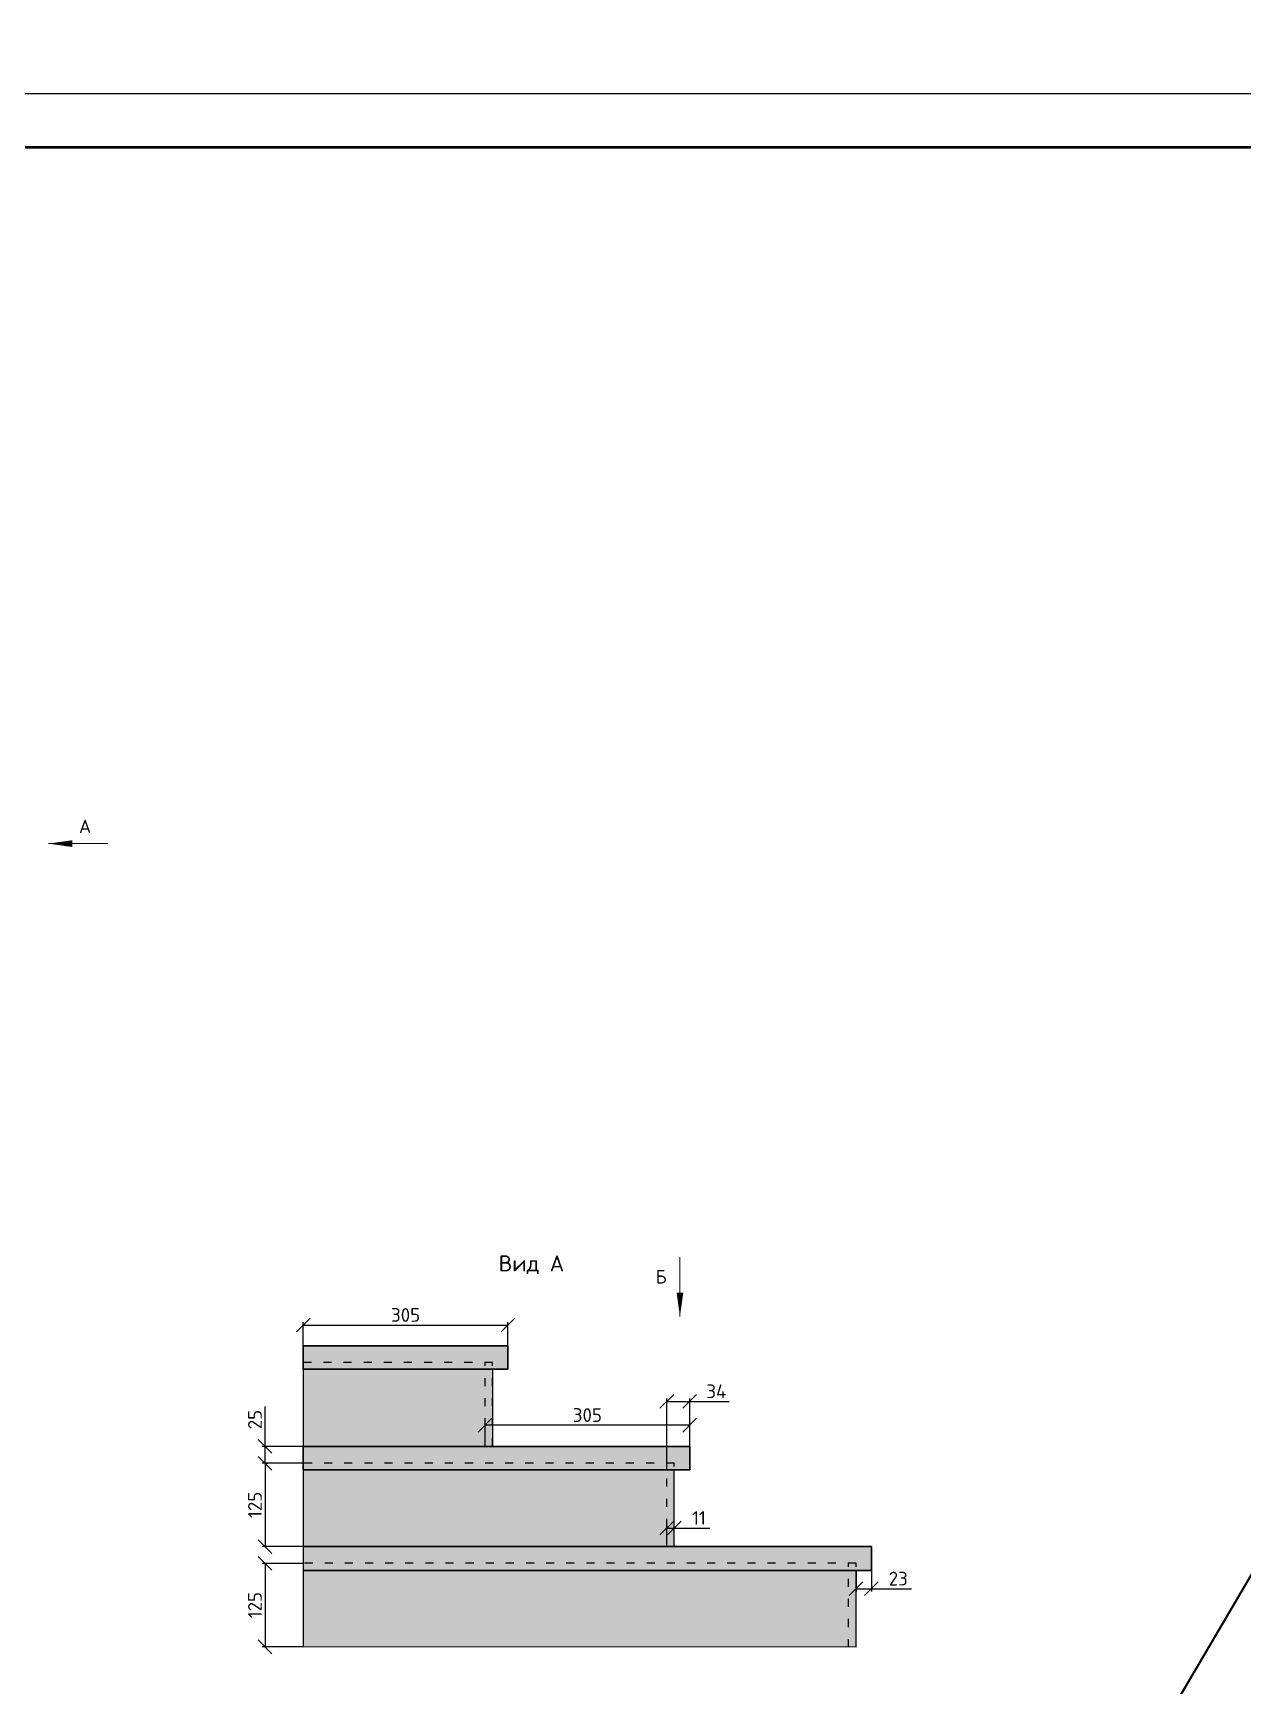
# Model space of a CAD drawing. Header units: millimetres. Extents: x 63961 to 279437, y 165795 to 374915.
# Drawn here: x 120847 to 122651, y 173513 to 175978 of the extents above; entities that cross this region are included whole.
import ezdxf

# ---------------------------------------------------------------- set-up
doc = ezdxf.new("R2010")
doc.units = ezdxf.units.MM
doc.linetypes.add('ACAD_ISO03W100', pattern=[30, 12, -18])
for name, color, linetype in [('Доска МПК 11х145х3000', 32, 'Continuous'), ('Доска невидимый', 32, 'ACAD_ISO03W100'), ('Заливка доски', 32, 'Continuous'), ('Заливка ступени', 52, 'Continuous'), ('Рамка', 7, 'Continuous')]:
    doc.layers.add(name, color=color, linetype=linetype)
for name, color, linetype, lineweight in [('Размеры', 150, 'Continuous', 0), ('Стойки 40x40', 7, 'Continuous', 35), ('Ступень СМ305', 52, 'Continuous', 30)]:
    doc.layers.add(name, color=color, linetype=linetype, lineweight=lineweight)
doc.styles.get("Standard").update_dxf_attribs({"font": 'isocpeur.ttf'})
doc.dimstyles.new('Копия Аннотативный', dxfattribs={"dimscale": 0, "dimtxt": 20.5, "dimasz": 20.5, "dimexe": 4.25, "dimexo": 0.625, "dimgap": 4.625, "dimtad": 1, "dimtxsty": 'Standard', "dimblk": 'OBLIQUE', "dimcen": 20.5, "dimclrd": 256, "dimclrt": 256, "dimadec": 0, "dimazin": 0, "dimtfac": 1, "dimtmove": 0, "dimatfit": 3, "dimfxl": 1, "dimtfillclr": 4, "dimarcsym": 0})

# ---------------------------------------------------------------- blocks, each defined once
blk = doc.blocks.new('_Oblique')
at = {"color": 0, "linetype": 'ByBlock', "lineweight": -2}
blk.add_line((-0.5, -0.5), (0.5, 0.5), dxfattribs=at)
blk = doc.blocks.new('*D311')
at = {"layer": 'Defpoints', "color": 0, "transparency": 16777216}
for p in [(121826.1, 173937.5), (121792.1, 173835.4), (121826.1, 173835.4)]:
    blk.add_point(p, dxfattribs=at)
at = {"layer": 'Размеры', "color": 0, "lineweight": -2, "transparency": 16777216}
for p, q in [((121792.1, 173836.1), (121792.1, 173941.8)), ((121826.1, 173836.1), (121826.1, 173941.8))]:
    blk.add_line(p, q, dxfattribs=at)
at = {"layer": 'Размеры', "lineweight": -2, "transparency": 16777216}
for p, q in [((121792.1, 173937.5), (121826.1, 173937.5)), ((121826.1, 173937.5), (121885.1, 173937.5))]:
    blk.add_line(p, q, dxfattribs=at)
at = {"layer": 'Размеры', "lineweight": -2, "transparency": 16777216, "xscale": 20.5, "yscale": 20.5, "zscale": 20.5, "rotation": 180}
blk.add_blockref('_Oblique', (121792.1, 173937.5), dxfattribs=at)
at = {"layer": 'Размеры', "lineweight": -2, "transparency": 16777216, "xscale": 20.5, "yscale": 20.5, "zscale": 20.5}
blk.add_blockref('_Oblique', (121826.1, 173937.5), dxfattribs=at)
at = {"layer": 'Размеры', "transparency": 16777216, "insert": (121865.9, 173952.6), "char_height": 20.5, "attachment_point": 5}
blk.add_mtext('34', dxfattribs=at)
blk = doc.blocks.new('*D312')
at = {"layer": 'Defpoints', "color": 0, "transparency": 16777216}
for p in [(121803.1, 173748.8), (121792.1, 173721.8), (121803.1, 173721.8)]:
    blk.add_point(p, dxfattribs=at)
at = {"layer": 'Размеры', "color": 0, "lineweight": -2, "transparency": 16777216}
for p, q in [((121792.1, 173722.4), (121792.1, 173753.1)), ((121803.1, 173722.4), (121803.1, 173753.1))]:
    blk.add_line(p, q, dxfattribs=at)
at = {"layer": 'Размеры', "lineweight": -2, "transparency": 16777216}
for p, q in [((121792.1, 173748.8), (121803.1, 173748.8)), ((121803.1, 173748.8), (121856.3, 173748.8))]:
    blk.add_line(p, q, dxfattribs=at)
at = {"layer": 'Размеры', "lineweight": -2, "transparency": 16777216, "xscale": 20.5, "yscale": 20.5, "zscale": 20.5, "rotation": 180}
blk.add_blockref('_Oblique', (121792.1, 173748.8), dxfattribs=at)
at = {"layer": 'Размеры', "lineweight": -2, "transparency": 16777216, "xscale": 20.5, "yscale": 20.5, "zscale": 20.5}
blk.add_blockref('_Oblique', (121803.1, 173748.8), dxfattribs=at)
at = {"layer": 'Размеры', "transparency": 16777216, "insert": (121840, 173763.7), "char_height": 20.5, "attachment_point": 5}
blk.add_mtext('11', dxfattribs=at)
blk = doc.blocks.new('*D313')
at = {"layer": 'Defpoints', "color": 0, "transparency": 16777216}
for p in [(121250.1, 173845.4), (121193.1, 173721.1), (121250.1, 173721.1)]:
    blk.add_point(p, dxfattribs=at)
at = {"layer": 'Размеры', "color": 0, "lineweight": -2, "transparency": 16777216}
for p, q in [((121249.5, 173845.4), (121188.8, 173845.4)), ((121249.5, 173721.1), (121188.8, 173721.1))]:
    blk.add_line(p, q, dxfattribs=at)
at = {"layer": 'Размеры', "lineweight": -2, "transparency": 16777216}
blk.add_line((121193.1, 173845.4), (121193.1, 173721.1), dxfattribs=at)
at = {"layer": 'Размеры', "lineweight": -2, "transparency": 16777216, "xscale": 20.5, "yscale": 20.5, "zscale": 20.5}
for p, rotation in [((121193.1, 173845.4), 90), ((121193.1, 173721.1), 270)]:
    blk.add_blockref('_Oblique', p, dxfattribs=dict(at, rotation=rotation))
at = {"layer": 'Размеры', "transparency": 16777216, "insert": (121178, 173783.3), "char_height": 20.5, "attachment_point": 5, "rotation": 90}
blk.add_mtext('125', dxfattribs=at)
blk = doc.blocks.new('*D314')
at = {"layer": 'Defpoints', "color": 0, "transparency": 16777216}
for p in [(121250.1, 173696.1), (121193.1, 173571.6), (121250.1, 173571.6)]:
    blk.add_point(p, dxfattribs=at)
at = {"layer": 'Размеры', "color": 0, "lineweight": -2, "transparency": 16777216}
for p, q in [((121249.5, 173696.1), (121188.8, 173696.1)), ((121249.5, 173571.6), (121188.8, 173571.6))]:
    blk.add_line(p, q, dxfattribs=at)
at = {"layer": 'Размеры', "lineweight": -2, "transparency": 16777216}
blk.add_line((121193.1, 173696.1), (121193.1, 173571.6), dxfattribs=at)
at = {"layer": 'Размеры', "lineweight": -2, "transparency": 16777216, "xscale": 20.5, "yscale": 20.5, "zscale": 20.5}
for p, rotation in [((121193.1, 173696.1), 90), ((121193.1, 173571.6), 270)]:
    blk.add_blockref('_Oblique', p, dxfattribs=dict(at, rotation=rotation))
at = {"layer": 'Размеры', "transparency": 16777216, "insert": (121178, 173633.8), "char_height": 20.5, "attachment_point": 5, "rotation": 90}
blk.add_mtext('125', dxfattribs=at)
blk = doc.blocks.new('*D315')
at = {"layer": 'Defpoints', "color": 0, "transparency": 16777216}
for p in [(121521.1, 173902.1), (121521.1, 173870.4), (121826.1, 173870.4)]:
    blk.add_point(p, dxfattribs=at)
at = {"layer": 'Размеры', "color": 0, "lineweight": -2, "transparency": 16777216}
for p, q in [((121521.1, 173871.1), (121521.1, 173906.4)), ((121826.1, 173871.1), (121826.1, 173906.4))]:
    blk.add_line(p, q, dxfattribs=at)
at = {"layer": 'Размеры', "lineweight": -2, "transparency": 16777216}
blk.add_line((121826.1, 173902.1), (121521.1, 173902.1), dxfattribs=at)
at = {"layer": 'Размеры', "lineweight": -2, "transparency": 16777216, "xscale": 20.5, "yscale": 20.5, "zscale": 20.5, "rotation": 180}
blk.add_blockref('_Oblique', (121521.1, 173902.1), dxfattribs=at)
at = {"layer": 'Размеры', "lineweight": -2, "transparency": 16777216, "xscale": 20.5, "yscale": 20.5, "zscale": 20.5}
blk.add_blockref('_Oblique', (121826.1, 173902.1), dxfattribs=at)
at = {"layer": 'Размеры', "transparency": 16777216, "insert": (121673.6, 173917.2), "char_height": 20.5, "attachment_point": 5}
blk.add_mtext('305', dxfattribs=at)
blk = doc.blocks.new('*D316')
at = {"layer": 'Defpoints', "color": 0, "transparency": 16777216}
for p in [(122074.1, 173685.4), (122097.1, 173685.4), (122097.1, 173658.2)]:
    blk.add_point(p, dxfattribs=at)
at = {"layer": 'Размеры', "color": 0, "lineweight": -2, "transparency": 16777216}
for p, q in [((122074.1, 173684.8), (122074.1, 173653.9)), ((122097.1, 173684.8), (122097.1, 173653.9))]:
    blk.add_line(p, q, dxfattribs=at)
at = {"layer": 'Размеры', "lineweight": -2, "transparency": 16777216}
for p, q in [((122074.1, 173658.2), (122097.1, 173658.2)), ((122097.1, 173658.2), (122156.6, 173658.2))]:
    blk.add_line(p, q, dxfattribs=at)
at = {"layer": 'Размеры', "lineweight": -2, "transparency": 16777216, "xscale": 20.5, "yscale": 20.5, "zscale": 20.5, "rotation": 180}
blk.add_blockref('_Oblique', (122074.1, 173658.2), dxfattribs=at)
at = {"layer": 'Размеры', "lineweight": -2, "transparency": 16777216, "xscale": 20.5, "yscale": 20.5, "zscale": 20.5}
blk.add_blockref('_Oblique', (122097.1, 173658.2), dxfattribs=at)
at = {"layer": 'Размеры', "transparency": 16777216, "insert": (122137.1, 173673.3), "char_height": 20.5, "attachment_point": 5}
blk.add_mtext('23', dxfattribs=at)
blk = doc.blocks.new('*D317')
at = {"layer": 'Defpoints', "color": 0, "transparency": 16777216}
for p in [(121193.1, 173870.4), (121250.1, 173870.4), (121193.1, 173845.4)]:
    blk.add_point(p, dxfattribs=at)
at = {"layer": 'Размеры', "lineweight": -2, "transparency": 16777216}
for p, q in [((121193.1, 173870.4), (121193.1, 173930.1)), ((121193.1, 173845.4), (121193.1, 173870.4))]:
    blk.add_line(p, q, dxfattribs=at)
at = {"layer": 'Размеры', "color": 0, "lineweight": -2, "transparency": 16777216}
for p, q in [((121249.5, 173870.4), (121188.8, 173870.4)), ((121193.7, 173845.4), (121197.3, 173845.4))]:
    blk.add_line(p, q, dxfattribs=at)
at = {"layer": 'Размеры', "lineweight": -2, "transparency": 16777216, "xscale": 20.5, "yscale": 20.5, "zscale": 20.5}
for p, rotation in [((121193.1, 173870.4), 90), ((121193.1, 173845.4), 270)]:
    blk.add_blockref('_Oblique', p, dxfattribs=dict(at, rotation=rotation))
at = {"layer": 'Размеры', "transparency": 16777216, "insert": (121178, 173910.5), "char_height": 20.5, "attachment_point": 5, "rotation": 90}
blk.add_mtext('25', dxfattribs=at)
blk = doc.blocks.new('*D318')
at = {"layer": 'Defpoints', "color": 0, "transparency": 16777216}
for p in [(121555.1, 174051.4), (121250.1, 174020.4), (121555.1, 174020.4)]:
    blk.add_point(p, dxfattribs=at)
at = {"layer": 'Размеры', "color": 0, "lineweight": -2, "transparency": 16777216}
for p, q in [((121250.1, 174021.1), (121250.1, 174055.6)), ((121555.1, 174021.1), (121555.1, 174055.6))]:
    blk.add_line(p, q, dxfattribs=at)
at = {"layer": 'Размеры', "lineweight": -2, "transparency": 16777216}
blk.add_line((121250.1, 174051.4), (121555.1, 174051.4), dxfattribs=at)
at = {"layer": 'Размеры', "lineweight": -2, "transparency": 16777216, "xscale": 20.5, "yscale": 20.5, "zscale": 20.5, "rotation": 180}
blk.add_blockref('_Oblique', (121250.1, 174051.4), dxfattribs=at)
at = {"layer": 'Размеры', "lineweight": -2, "transparency": 16777216, "xscale": 20.5, "yscale": 20.5, "zscale": 20.5}
blk.add_blockref('_Oblique', (121555.1, 174051.4), dxfattribs=at)
at = {"layer": 'Размеры', "transparency": 16777216, "insert": (121402.6, 174066.5), "char_height": 20.5, "attachment_point": 5}
blk.add_mtext('305', dxfattribs=at)

msp = doc.modelspace()

# ---------------------------------------------------------------- hatches: boundary and pattern name
at = {"layer": 'Заливка доски', "true_color": 0xfff5e1}
h = msp.add_hatch(color=7, dxfattribs=at)
h.dxf.hatch_style = 1
h.paths.add_polyline_path([(121532.094, 173985.448), (121250.094, 173985.448), (121250.094, 173870.448), (121532.094, 173870.448)])
h.paths.add_polyline_path([(121803.094, 173835.447), (121250.094, 173835.447), (121250.094, 173721.13), (121803.094, 173721.13)])
h.paths.add_polyline_path([(122074.094, 173685.447), (121250.094, 173685.447), (121250.094, 173571.557), (122074.094, 173571.13)])
at = {"layer": 'Заливка ступени', "true_color": 0xf8f6b0}
h = msp.add_hatch(color=51, dxfattribs=at)
h.dxf.hatch_style = 1
h.paths.add_polyline_path([(121555.094, 173985.448), (121555.094, 174020.448), (121250.094, 174020.448), (121250.094, 173985.448)])
h.paths.add_polyline_path([(121826.094, 173835.447), (121826.094, 173870.448), (121250.094, 173870.448), (121250.094, 173835.447)])
h.paths.add_polyline_path([(122097.094, 173685.447), (122097.094, 173721.13), (121250.094, 173721.13), (121250.094, 173685.447)])

# ---------------------------------------------------------------- linework, layer by layer
at = {"layer": 'Доска МПК 11х145х3000'}
for p in [(121250.094, 174020.448), (122074.094, 173571.13)]:
    msp.add_line(p, (121250.094, 173571.557), dxfattribs=at)
at = {"layer": 'Доска невидимый'}
for p, q in [((121532.094, 173995.448), (121250.094, 173995.448)), ((121521.094, 173870.448), (121521.094, 173995.448)), ((121532.094, 173870.448), (121532.094, 173995.448)), ((121803.094, 173845.447), (121250.094, 173845.447)), ((121792.094, 173720.447), (121792.094, 173845.447)), ((121803.094, 173720.447), (121803.094, 173845.447)), ((122074.094, 173696.13), (121250.094, 173696.13)), ((122063.094, 173571.13), (122063.094, 173696.13)), ((122074.094, 173571.13), (122074.094, 173696.13))]:
    msp.add_line(p, q, dxfattribs=at)
at = {"layer": 'Заливка доски'}
for p, q in [((121532.094, 173985.448), (121532.094, 173870.448)), ((121803.094, 173721.279), (121803.094, 173835.447)), ((122074.094, 173571.278), (122074.094, 173685.447))]:
    msp.add_line(p, q, dxfattribs=at)
at = {"layer": 'Размеры', "color": 2}
for p, q in [((120870.077, 174769.253), (120958.541, 174769.253)), ((121811.609, 174063.989), (121811.609, 174152.453))]:
    msp.add_line(p, q, dxfattribs=at)
for points in [[(120870.077, 174769.253, 0, 10, 0), (120905.688, 174769.253, 10, 10, 0)], [(121811.609, 174063.989, 0, 10, 0), (121811.609, 174099.599, 10, 10, 0)]]:
    msp.add_lwpolyline(points, format="xyseb", dxfattribs=at)
at = {"layer": 'Размеры', "color": 2, "const_width": 5}
for points in [[(120870.077, 174769.253), (120870.077, 174769.253)], [(121811.609, 174063.989), (121811.609, 174063.989)]]:
    msp.add_lwpolyline(points, dxfattribs=at)
at = {"layer": 'Рамка'}
msp.add_lwpolyline([(117320.858, 175887.573), (126824.858, 175887.573), (126824.858, 169167.573), (117320.858, 169167.573)], close=True, dxfattribs=at)
at = {"layer": 'Рамка', "lineweight": 50}
msp.add_lwpolyline([(117640.858, 175807.573), (126744.858, 175807.573), (126744.858, 169247.573), (117640.858, 169247.573)], close=True, dxfattribs=at)
at = {"layer": 'Стойки 40x40'}
msp.add_line((118164.532, 166015.494), (126495.567, 180207.336), dxfattribs=at)
at = {"layer": 'Ступень СМ305'}
for p, q in [((121250.094, 174020.448), (121250.094, 173985.448)), ((121250.094, 174020.448), (121555.094, 174020.448)), ((121555.094, 174020.449), (121555.094, 173985.448)), ((121555.094, 173985.448), (121250.094, 173985.448)), ((121826.094, 173870.448), (121250.094, 173870.448)), ((121250.094, 173870.448), (121250.094, 173835.447)), ((121826.094, 173835.447), (121826.094, 173870.448)), ((121826.094, 173835.447), (121250.094, 173835.447)), ((122097.094, 173721.13), (121250.094, 173721.13)), ((122097.094, 173721.13), (122097.094, 173685.447)), ((122097.094, 173685.447), (121250.094, 173685.447))]:
    msp.add_line(p, q, dxfattribs=at)

# ---------------------------------------------------------------- texts
at = {"layer": 'Размеры', "color": 7}
msp.add_text('Вид A', height=24, dxfattribs=at).set_placement((121541.425, 174131.299))
at = {"layer": 'Размеры', "color": 2, "char_height": 20}
for s, insert, attachment_point in [('А', (120915.721, 174805.024), 1), ('Б', (121791.76, 174133.376), 3)]:
    msp.add_mtext(s, dxfattribs=dict(at, insert=insert, attachment_point=attachment_point))

# ---------------------------------------------------------------- dimensions: what is measured, and where the dimension line sits
at = {"layer": 'Размеры'}
for base, p1, p2, picture, middle in [((121555.094, 174051.395), (121250.094, 174020.448), (121555.094, 174020.449), '*D318', (121402.594, 174066.493)), ((121826.094, 173937.522), (121792.094, 173835.447), (121826.094, 173835.447), '*D311', (121865.852, 173952.621)), ((121521.094, 173902.122), (121826.094, 173870.448), (121521.094, 173870.448), '*D315', (121673.594, 173917.22)), ((121803.094, 173748.819), (121792.094, 173721.814), (121803.094, 173721.814), '*D312', (121839.958, 173763.736)), ((122097.094, 173658.184), (122074.094, 173685.447), (122097.094, 173685.447), '*D316', (122137.076, 173673.282))]:
    dim = msp.add_linear_dim(base=base, p1=p1, p2=p2, dimstyle='Копия Аннотативный', dxfattribs=at)
    dim.commit()
    dim.dimension.update_dxf_attribs({"geometry": picture, "text_midpoint": middle})
dim = msp.add_linear_dim(base=(121193.057, 173870.448), p1=(121193.057, 173845.447), p2=(121250.094, 173870.448), angle=90, dimstyle='Копия Аннотативный', dxfattribs=at)
dim.commit()
dim.dimension.update_dxf_attribs({"geometry": '*D317', "text_midpoint": (121177.965, 173910.507)})
for base, p1, p2, picture, middle in [((121193.057, 173721.13), (121250.094, 173845.447), (121250.094, 173721.13), '*D313', (121177.965, 173783.289)), ((121193.057, 173571.557), (121250.094, 173696.13), (121250.094, 173571.557), '*D314', (121177.965, 173633.843))]:
    dim = msp.add_linear_dim(base=base, p1=p1, p2=p2, angle=90, text='125', dimstyle='Копия Аннотативный', dxfattribs=at)
    dim.commit()
    dim.dimension.update_dxf_attribs({"geometry": picture, "text_midpoint": middle})

doc.saveas('drawing.dxf')
